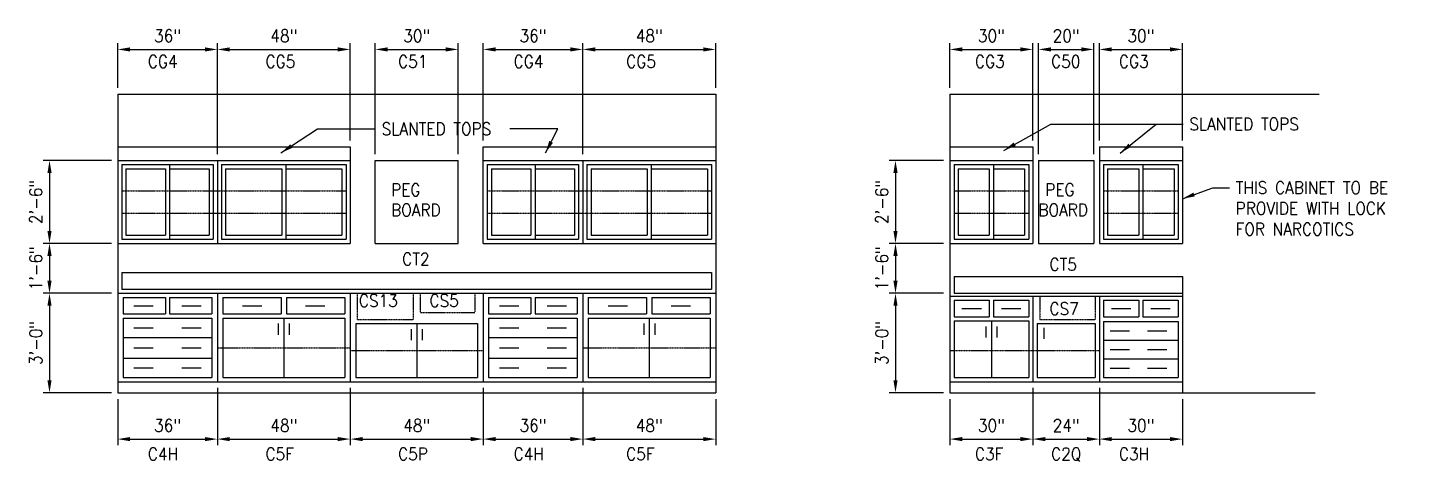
# Model space of a CAD drawing. Header units: inches. Extents: x 435 to 5963, y 191 to 2765.
# Drawn here: x 5463.2 to 5963, y 191.1 to 348 of the extents above; entities that cross this region are included whole.
import ezdxf

# ---------------------------------------------------------------- set-up
doc = ezdxf.new("R2010")
doc.units = ezdxf.units.IN
doc.header["$LTSCALE"] = 0.5
doc.header["$MEASUREMENT"] = 0
doc.linetypes.add('HIDDEN2', pattern=[0.1875, 0.125, -0.0625])
doc.layers.get('0').update_dxf_attribs({"linetype": 'CONTINUOUS'})
doc.layers.get('Defpoints').update_dxf_attribs({"linetype": 'CONTINUOUS'})
for name, color, linetype in [('A-ANNO-DIMS', 7, 'CONTINUOUS'), ('A-ANNO-TEXT', 7, 'CONTINUOUS'), ('A-ELEV', 2, 'CONTINUOUS')]:
    doc.layers.add(name, color=color, linetype=linetype)
doc.styles.add('ROMANS', font='romans.shx', dxfattribs={"width": 0.9})
doc.dimstyles.new('DIM48', dxfattribs={"dimscale": 48, "dimtxt": 0.09375, "dimasz": 0.09375, "dimexe": 0.046875, "dimexo": 0.046875, "dimgap": 0.046875, "dimtad": 1, "dimdec": 4, "dimzin": 3, "dimdsep": 46, "dimlunit": 4, "dimtxsty": 'ROMANS', "dimcen": 0.046875, "dimaunit": 1, "dimadec": 0, "dimazin": 0, "dimtfac": 0.7, "dimtdec": 4, "dimtofl": 0, "dimtmove": 2, "dimatfit": 3, "dimfxl": 1, "dimfrac": 1, "dimtolj": 1, "dimtzin": 0, "dimarcsym": 0})
doc.dimstyles.new('LED48', dxfattribs={"dimscale": 48, "dimtxt": 0.09375, "dimasz": 0.09375, "dimexe": 0.046875, "dimexo": 0.046875, "dimgap": 0.046875, "dimtad": 0, "dimdec": 4, "dimzin": 3, "dimdsep": 46, "dimlunit": 4, "dimtxsty": 'ROMANS', "dimcen": 0.046875, "dimaunit": 1, "dimadec": 0, "dimazin": 0, "dimtfac": 0.7, "dimtdec": 4, "dimtofl": 0, "dimtmove": 2, "dimatfit": 3, "dimfxl": 1, "dimfrac": 1, "dimtolj": 1, "dimtzin": 0, "dimarcsym": 0})

# ---------------------------------------------------------------- blocks, each defined once
blk = doc.blocks.new('*D402')
at = {"layer": 'A-ANNO-DIMS', "color": 0, "lineweight": -2}
for p, q in [((5495.7, 326.19), (5495.7, 342.36)), ((5500.2, 340.11), (5527.2, 340.11)), ((5531.7, 302.19), (5531.7, 342.36))]:
    blk.add_line(p, q, dxfattribs=at)
at = {"layer": 'A-ANNO-DIMS', "color": 0}
for points in [[(5500.2, 340.86), (5500.2, 339.36), (5495.7, 340.11)], [(5527.2, 340.86), (5527.2, 339.36), (5531.7, 340.11)]]:
    blk.add_solid(points, dxfattribs=at)
at = {"layer": 'Defpoints', "color": 0}
for p in [(5531.7, 340.11), (5495.7, 323.94), (5531.7, 299.94)]:
    blk.add_point(p, dxfattribs=at)
at = {"layer": 'A-ANNO-DIMS', "color": 0, "insert": (5513.7, 345.03), "char_height": 4.5, "attachment_point": 5, "style": 'ROMANS'}
blk.add_mtext('\\A1;36"', dxfattribs=at)
blk = doc.blocks.new('*D403')
at = {"layer": 'A-ANNO-DIMS', "color": 0, "lineweight": -2}
for p, q in [((5531.7, 302.19), (5531.7, 342.36)), ((5536.2, 340.11), (5575.2, 340.11)), ((5579.7, 307.19), (5579.7, 342.36))]:
    blk.add_line(p, q, dxfattribs=at)
at = {"layer": 'A-ANNO-DIMS', "color": 0}
for points in [[(5536.2, 340.86), (5536.2, 339.36), (5531.7, 340.11)], [(5575.2, 340.86), (5575.2, 339.36), (5579.7, 340.11)]]:
    blk.add_solid(points, dxfattribs=at)
at = {"layer": 'Defpoints', "color": 0}
for p in [(5579.7, 340.11), (5579.7, 304.94), (5531.7, 299.94)]:
    blk.add_point(p, dxfattribs=at)
at = {"layer": 'A-ANNO-DIMS', "color": 0, "insert": (5555.7, 345.03), "char_height": 4.5, "attachment_point": 5, "style": 'ROMANS'}
blk.add_mtext('\\A1;48"', dxfattribs=at)
blk = doc.blocks.new('*D404')
at = {"layer": 'A-ANNO-DIMS', "color": 0, "lineweight": -2}
for p, q in [((5588.7, 302.19), (5588.7, 342.36)), ((5593.2, 340.11), (5614.2, 340.11)), ((5618.7, 302.19), (5618.7, 342.36))]:
    blk.add_line(p, q, dxfattribs=at)
at = {"layer": 'A-ANNO-DIMS', "color": 0}
for points in [[(5593.2, 340.86), (5593.2, 339.36), (5588.7, 340.11)], [(5614.2, 340.86), (5614.2, 339.36), (5618.7, 340.11)]]:
    blk.add_solid(points, dxfattribs=at)
at = {"layer": 'Defpoints', "color": 0}
for p in [(5618.7, 340.11), (5588.7, 299.94), (5618.7, 299.94)]:
    blk.add_point(p, dxfattribs=at)
at = {"layer": 'A-ANNO-DIMS', "color": 0, "insert": (5603.7, 345.03), "char_height": 4.5, "attachment_point": 5, "style": 'ROMANS'}
blk.add_mtext('\\A1;30"', dxfattribs=at)
blk = doc.blocks.new('*D405')
at = {"layer": 'A-ANNO-DIMS', "color": 0, "lineweight": -2}
for p, q in [((5627.7, 307.19), (5627.7, 342.36)), ((5632.2, 340.11), (5659.2, 340.11)), ((5663.7, 302.19), (5663.7, 342.36))]:
    blk.add_line(p, q, dxfattribs=at)
at = {"layer": 'A-ANNO-DIMS', "color": 0}
for points in [[(5632.2, 340.86), (5632.2, 339.36), (5627.7, 340.11)], [(5659.2, 340.86), (5659.2, 339.36), (5663.7, 340.11)]]:
    blk.add_solid(points, dxfattribs=at)
at = {"layer": 'Defpoints', "color": 0}
for p in [(5663.7, 340.11), (5627.7, 304.94), (5663.7, 299.94)]:
    blk.add_point(p, dxfattribs=at)
at = {"layer": 'A-ANNO-DIMS', "color": 0, "insert": (5645.7, 345.03), "char_height": 4.5, "attachment_point": 5, "style": 'ROMANS'}
blk.add_mtext('\\A1;36"', dxfattribs=at)
blk = doc.blocks.new('*D406')
at = {"layer": 'A-ANNO-DIMS', "color": 0, "lineweight": -2}
for p, q in [((5663.7, 302.19), (5663.7, 342.36)), ((5668.2, 340.11), (5707.2, 340.11)), ((5711.7, 326.19), (5711.7, 342.36))]:
    blk.add_line(p, q, dxfattribs=at)
at = {"layer": 'A-ANNO-DIMS', "color": 0}
for points in [[(5668.2, 340.86), (5668.2, 339.36), (5663.7, 340.11)], [(5707.2, 340.86), (5707.2, 339.36), (5711.7, 340.11)]]:
    blk.add_solid(points, dxfattribs=at)
at = {"layer": 'Defpoints', "color": 0}
for p in [(5711.7, 340.11), (5711.7, 323.94), (5663.7, 299.94)]:
    blk.add_point(p, dxfattribs=at)
at = {"layer": 'A-ANNO-DIMS', "color": 0, "insert": (5687.7, 345.03), "char_height": 4.5, "attachment_point": 5, "style": 'ROMANS'}
blk.add_mtext('\\A1;48"', dxfattribs=at)
blk = doc.blocks.new('*D407')
at = {"layer": 'A-ANNO-DIMS', "color": 0, "lineweight": -2}
for p, q in [((5493.45, 299.94), (5468.82, 299.94)), ((5471.07, 295.44), (5471.07, 274.44)), ((5493.45, 269.94), (5468.82, 269.94))]:
    blk.add_line(p, q, dxfattribs=at)
at = {"layer": 'A-ANNO-DIMS', "color": 0}
for points in [[(5470.32, 295.44), (5471.82, 295.44), (5471.07, 299.94)], [(5470.32, 274.44), (5471.82, 274.44), (5471.07, 269.94)]]:
    blk.add_solid(points, dxfattribs=at)
at = {"layer": 'Defpoints', "color": 0}
for p in [(5495.7, 299.94), (5471.07, 269.94), (5495.7, 269.94)]:
    blk.add_point(p, dxfattribs=at)
at = {"layer": 'A-ANNO-DIMS', "color": 0, "insert": (5466.14, 284.94), "char_height": 4.5, "attachment_point": 5, "rotation": 90, "style": 'ROMANS'}
blk.add_mtext('\\A1;2\'-6"', dxfattribs=at)
blk = doc.blocks.new('*D408')
at = {"layer": 'A-ANNO-DIMS', "color": 0, "lineweight": -2}
for p, q in [((5493.45, 269.94), (5468.82, 269.94)), ((5471.07, 265.44), (5471.07, 256.44)), ((5493.45, 251.94), (5468.82, 251.94))]:
    blk.add_line(p, q, dxfattribs=at)
at = {"layer": 'A-ANNO-DIMS', "color": 0}
for points in [[(5470.32, 265.44), (5471.82, 265.44), (5471.07, 269.94)], [(5470.32, 256.44), (5471.82, 256.44), (5471.07, 251.94)]]:
    blk.add_solid(points, dxfattribs=at)
at = {"layer": 'Defpoints', "color": 0}
for p in [(5495.7, 269.94), (5471.07, 251.94), (5495.7, 251.94)]:
    blk.add_point(p, dxfattribs=at)
at = {"layer": 'A-ANNO-DIMS', "color": 0, "insert": (5466.14, 260.94), "char_height": 4.5, "attachment_point": 5, "rotation": 90, "style": 'ROMANS'}
blk.add_mtext('\\A1;1\'-6"', dxfattribs=at)
blk = doc.blocks.new('*D409')
at = {"layer": 'A-ANNO-DIMS', "color": 0, "lineweight": -2}
for p, q in [((5493.45, 251.94), (5468.82, 251.94)), ((5471.07, 247.44), (5471.07, 220.44)), ((5493.45, 215.94), (5468.82, 215.94))]:
    blk.add_line(p, q, dxfattribs=at)
at = {"layer": 'A-ANNO-DIMS', "color": 0}
for points in [[(5470.32, 247.44), (5471.82, 247.44), (5471.07, 251.94)], [(5470.32, 220.44), (5471.82, 220.44), (5471.07, 215.94)]]:
    blk.add_solid(points, dxfattribs=at)
at = {"layer": 'Defpoints', "color": 0}
for p in [(5495.7, 251.94), (5471.07, 215.94), (5495.7, 215.94)]:
    blk.add_point(p, dxfattribs=at)
at = {"layer": 'A-ANNO-DIMS', "color": 0, "insert": (5466.14, 233.94), "char_height": 4.5, "attachment_point": 5, "rotation": 90, "style": 'ROMANS'}
blk.add_mtext('\\A1;3\'-0"', dxfattribs=at)
blk = doc.blocks.new('*D410')
at = {"layer": 'A-ANNO-DIMS', "color": 0, "lineweight": -2}
for p, q in [((5531.7, 217.69), (5531.7, 196.94)), ((5495.7, 213.69), (5495.7, 196.94)), ((5500.2, 199.19), (5527.2, 199.19))]:
    blk.add_line(p, q, dxfattribs=at)
at = {"layer": 'A-ANNO-DIMS', "color": 0}
for points in [[(5500.2, 199.94), (5500.2, 198.44), (5495.7, 199.19)], [(5527.2, 199.94), (5527.2, 198.44), (5531.7, 199.19)]]:
    blk.add_solid(points, dxfattribs=at)
at = {"layer": 'Defpoints', "color": 0}
for p in [(5531.7, 219.94), (5495.7, 215.94), (5531.7, 199.19)]:
    blk.add_point(p, dxfattribs=at)
at = {"layer": 'A-ANNO-DIMS', "color": 0, "insert": (5513.7, 204.12), "char_height": 4.5, "attachment_point": 5, "style": 'ROMANS'}
blk.add_mtext('\\A1;36"', dxfattribs=at)
blk = doc.blocks.new('*D411')
at = {"layer": 'A-ANNO-DIMS', "color": 0, "lineweight": -2}
for p, q in [((5531.7, 217.69), (5531.7, 196.94)), ((5579.7, 217.69), (5579.7, 196.94)), ((5536.2, 199.19), (5575.2, 199.19))]:
    blk.add_line(p, q, dxfattribs=at)
at = {"layer": 'A-ANNO-DIMS', "color": 0}
for points in [[(5536.2, 199.94), (5536.2, 198.44), (5531.7, 199.19)], [(5575.2, 199.94), (5575.2, 198.44), (5579.7, 199.19)]]:
    blk.add_solid(points, dxfattribs=at)
at = {"layer": 'Defpoints', "color": 0}
for p in [(5531.7, 219.94), (5579.7, 219.94), (5579.7, 199.19)]:
    blk.add_point(p, dxfattribs=at)
at = {"layer": 'A-ANNO-DIMS', "color": 0, "insert": (5555.7, 204.12), "char_height": 4.5, "attachment_point": 5, "style": 'ROMANS'}
blk.add_mtext('\\A1;48"', dxfattribs=at)
blk = doc.blocks.new('*D412')
at = {"layer": 'A-ANNO-DIMS', "color": 0, "lineweight": -2}
for p, q in [((5579.7, 217.69), (5579.7, 196.94)), ((5627.7, 217.69), (5627.7, 196.94)), ((5584.2, 199.19), (5623.2, 199.19))]:
    blk.add_line(p, q, dxfattribs=at)
at = {"layer": 'A-ANNO-DIMS', "color": 0}
for points in [[(5584.2, 199.94), (5584.2, 198.44), (5579.7, 199.19)], [(5623.2, 199.94), (5623.2, 198.44), (5627.7, 199.19)]]:
    blk.add_solid(points, dxfattribs=at)
at = {"layer": 'Defpoints', "color": 0}
for p in [(5579.7, 219.94), (5627.7, 219.94), (5627.7, 199.19)]:
    blk.add_point(p, dxfattribs=at)
at = {"layer": 'A-ANNO-DIMS', "color": 0, "insert": (5603.7, 204.12), "char_height": 4.5, "attachment_point": 5, "style": 'ROMANS'}
blk.add_mtext('\\A1;48"', dxfattribs=at)
blk = doc.blocks.new('*D413')
at = {"layer": 'A-ANNO-DIMS', "color": 0, "lineweight": -2}
for p, q in [((5627.7, 217.69), (5627.7, 196.94)), ((5663.7, 217.69), (5663.7, 196.94)), ((5632.2, 199.19), (5659.2, 199.19))]:
    blk.add_line(p, q, dxfattribs=at)
at = {"layer": 'A-ANNO-DIMS', "color": 0}
for points in [[(5632.2, 199.94), (5632.2, 198.44), (5627.7, 199.19)], [(5659.2, 199.94), (5659.2, 198.44), (5663.7, 199.19)]]:
    blk.add_solid(points, dxfattribs=at)
at = {"layer": 'Defpoints', "color": 0}
for p in [(5627.7, 219.94), (5663.7, 219.94), (5663.7, 199.19)]:
    blk.add_point(p, dxfattribs=at)
at = {"layer": 'A-ANNO-DIMS', "color": 0, "insert": (5645.7, 204.12), "char_height": 4.5, "attachment_point": 5, "style": 'ROMANS'}
blk.add_mtext('\\A1;36"', dxfattribs=at)
blk = doc.blocks.new('*D414')
at = {"layer": 'A-ANNO-DIMS', "color": 0, "lineweight": -2}
for p, q in [((5663.7, 217.69), (5663.7, 196.94)), ((5711.7, 213.69), (5711.7, 196.94)), ((5668.2, 199.19), (5707.2, 199.19))]:
    blk.add_line(p, q, dxfattribs=at)
at = {"layer": 'A-ANNO-DIMS', "color": 0}
for points in [[(5668.2, 199.94), (5668.2, 198.44), (5663.7, 199.19)], [(5707.2, 199.94), (5707.2, 198.44), (5711.7, 199.19)]]:
    blk.add_solid(points, dxfattribs=at)
at = {"layer": 'Defpoints', "color": 0}
for p in [(5663.7, 219.94), (5711.7, 215.94), (5711.7, 199.19)]:
    blk.add_point(p, dxfattribs=at)
at = {"layer": 'A-ANNO-DIMS', "color": 0, "insert": (5687.7, 204.12), "char_height": 4.5, "attachment_point": 5, "style": 'ROMANS'}
blk.add_mtext('\\A1;48"', dxfattribs=at)
blk = doc.blocks.new('SECT')
blk.add_line((-3.5, 0), (3.5, 0))
blk = doc.blocks.new('*D416')
at = {"layer": 'A-ANNO-DIMS', "color": 0, "lineweight": -2}
for p, q in [((5796.28, 326.19), (5796.28, 342.36)), ((5800.78, 340.11), (5821.78, 340.11)), ((5826.28, 307.19), (5826.28, 342.36))]:
    blk.add_line(p, q, dxfattribs=at)
at = {"layer": 'A-ANNO-DIMS', "color": 0}
for points in [[(5800.78, 340.86), (5800.78, 339.36), (5796.28, 340.11)], [(5821.78, 340.86), (5821.78, 339.36), (5826.28, 340.11)]]:
    blk.add_solid(points, dxfattribs=at)
at = {"layer": 'Defpoints', "color": 0}
for p in [(5826.28, 340.11), (5796.28, 323.94), (5826.28, 304.94)]:
    blk.add_point(p, dxfattribs=at)
at = {"layer": 'A-ANNO-DIMS', "color": 0, "insert": (5811.28, 345.03), "char_height": 4.5, "attachment_point": 5, "style": 'ROMANS'}
blk.add_mtext('\\A1;30"', dxfattribs=at)
blk = doc.blocks.new('*D417')
at = {"layer": 'A-ANNO-DIMS', "color": 0, "lineweight": -2}
for p, q in [((5828.28, 302.19), (5828.28, 342.36)), ((5832.78, 340.11), (5843.78, 340.11)), ((5848.28, 302.19), (5848.28, 342.36))]:
    blk.add_line(p, q, dxfattribs=at)
at = {"layer": 'A-ANNO-DIMS', "color": 0}
for points in [[(5832.78, 340.86), (5832.78, 339.36), (5828.28, 340.11)], [(5843.78, 340.86), (5843.78, 339.36), (5848.28, 340.11)]]:
    blk.add_solid(points, dxfattribs=at)
at = {"layer": 'Defpoints', "color": 0}
for p in [(5848.28, 340.11), (5828.28, 299.94), (5848.28, 299.94)]:
    blk.add_point(p, dxfattribs=at)
at = {"layer": 'A-ANNO-DIMS', "color": 0, "insert": (5838.28, 345.03), "char_height": 4.5, "attachment_point": 5, "style": 'ROMANS'}
blk.add_mtext('\\A1;20"', dxfattribs=at)
blk = doc.blocks.new('*D418')
at = {"layer": 'A-ANNO-DIMS', "color": 0, "lineweight": -2}
for p, q in [((5850.28, 307.19), (5850.28, 342.36)), ((5854.78, 340.11), (5875.78, 340.11)), ((5880.28, 307.19), (5880.28, 342.36))]:
    blk.add_line(p, q, dxfattribs=at)
at = {"layer": 'A-ANNO-DIMS', "color": 0}
for points in [[(5854.78, 340.86), (5854.78, 339.36), (5850.28, 340.11)], [(5875.78, 340.86), (5875.78, 339.36), (5880.28, 340.11)]]:
    blk.add_solid(points, dxfattribs=at)
at = {"layer": 'Defpoints', "color": 0}
for p in [(5880.28, 340.11), (5850.28, 304.94), (5880.28, 304.94)]:
    blk.add_point(p, dxfattribs=at)
at = {"layer": 'A-ANNO-DIMS', "color": 0, "insert": (5865.28, 345.03), "char_height": 4.5, "attachment_point": 5, "style": 'ROMANS'}
blk.add_mtext('\\A1;30"', dxfattribs=at)
blk = doc.blocks.new('*D419')
at = {"layer": 'A-ANNO-DIMS', "color": 0, "lineweight": -2}
for p, q in [((5794.03, 299.94), (5774.4, 299.94)), ((5776.65, 295.44), (5776.65, 274.44)), ((5794.03, 269.94), (5774.4, 269.94))]:
    blk.add_line(p, q, dxfattribs=at)
at = {"layer": 'A-ANNO-DIMS', "color": 0}
for points in [[(5775.9, 295.44), (5777.4, 295.44), (5776.65, 299.94)], [(5775.9, 274.44), (5777.4, 274.44), (5776.65, 269.94)]]:
    blk.add_solid(points, dxfattribs=at)
at = {"layer": 'Defpoints', "color": 0}
for p in [(5796.28, 299.94), (5776.65, 269.94), (5796.28, 269.94)]:
    blk.add_point(p, dxfattribs=at)
at = {"layer": 'A-ANNO-DIMS', "color": 0, "insert": (5771.72, 284.94), "char_height": 4.5, "attachment_point": 5, "rotation": 90, "style": 'ROMANS'}
blk.add_mtext('\\A1;2\'-6"', dxfattribs=at)
blk = doc.blocks.new('*D420')
at = {"layer": 'A-ANNO-DIMS', "color": 0, "lineweight": -2}
for p, q in [((5794.03, 269.94), (5774.4, 269.94)), ((5776.65, 265.44), (5776.65, 256.44)), ((5794.03, 251.94), (5774.4, 251.94))]:
    blk.add_line(p, q, dxfattribs=at)
at = {"layer": 'A-ANNO-DIMS', "color": 0}
for points in [[(5775.9, 265.44), (5777.4, 265.44), (5776.65, 269.94)], [(5775.9, 256.44), (5777.4, 256.44), (5776.65, 251.94)]]:
    blk.add_solid(points, dxfattribs=at)
at = {"layer": 'Defpoints', "color": 0}
for p in [(5796.28, 269.94), (5776.65, 251.94), (5796.28, 251.94)]:
    blk.add_point(p, dxfattribs=at)
at = {"layer": 'A-ANNO-DIMS', "color": 0, "insert": (5771.72, 260.94), "char_height": 4.5, "attachment_point": 5, "rotation": 90, "style": 'ROMANS'}
blk.add_mtext('\\A1;1\'-6"', dxfattribs=at)
blk = doc.blocks.new('*D421')
at = {"layer": 'A-ANNO-DIMS', "color": 0, "lineweight": -2}
for p, q in [((5794.03, 251.94), (5774.4, 251.94)), ((5776.65, 247.44), (5776.65, 220.44)), ((5794.03, 215.94), (5774.4, 215.94))]:
    blk.add_line(p, q, dxfattribs=at)
at = {"layer": 'A-ANNO-DIMS', "color": 0}
for points in [[(5775.9, 247.44), (5777.4, 247.44), (5776.65, 251.94)], [(5775.9, 220.44), (5777.4, 220.44), (5776.65, 215.94)]]:
    blk.add_solid(points, dxfattribs=at)
at = {"layer": 'Defpoints', "color": 0}
for p in [(5796.28, 251.94), (5776.65, 215.94), (5796.28, 215.94)]:
    blk.add_point(p, dxfattribs=at)
at = {"layer": 'A-ANNO-DIMS', "color": 0, "insert": (5771.72, 233.94), "char_height": 4.5, "attachment_point": 5, "rotation": 90, "style": 'ROMANS'}
blk.add_mtext('\\A1;3\'-0"', dxfattribs=at)
blk = doc.blocks.new('*D422')
at = {"layer": 'A-ANNO-DIMS', "color": 0, "lineweight": -2}
for p, q in [((5826.28, 217.69), (5826.28, 196.94)), ((5796.28, 213.69), (5796.28, 196.94)), ((5800.78, 199.19), (5821.78, 199.19))]:
    blk.add_line(p, q, dxfattribs=at)
at = {"layer": 'A-ANNO-DIMS', "color": 0}
for points in [[(5800.78, 199.94), (5800.78, 198.44), (5796.28, 199.19)], [(5821.78, 199.94), (5821.78, 198.44), (5826.28, 199.19)]]:
    blk.add_solid(points, dxfattribs=at)
at = {"layer": 'Defpoints', "color": 0}
for p in [(5826.28, 219.94), (5796.28, 215.94), (5826.28, 199.19)]:
    blk.add_point(p, dxfattribs=at)
at = {"layer": 'A-ANNO-DIMS', "color": 0, "insert": (5811.28, 204.12), "char_height": 4.5, "attachment_point": 5, "style": 'ROMANS'}
blk.add_mtext('\\A1;30"', dxfattribs=at)
blk = doc.blocks.new('*D423')
at = {"layer": 'A-ANNO-DIMS', "color": 0, "lineweight": -2}
for p, q in [((5826.28, 217.69), (5826.28, 196.94)), ((5850.28, 217.69), (5850.28, 196.94)), ((5830.78, 199.19), (5845.78, 199.19))]:
    blk.add_line(p, q, dxfattribs=at)
at = {"layer": 'A-ANNO-DIMS', "color": 0}
for points in [[(5830.78, 199.94), (5830.78, 198.44), (5826.28, 199.19)], [(5845.78, 199.94), (5845.78, 198.44), (5850.28, 199.19)]]:
    blk.add_solid(points, dxfattribs=at)
at = {"layer": 'Defpoints', "color": 0}
for p in [(5826.28, 219.94), (5850.28, 219.94), (5850.28, 199.19)]:
    blk.add_point(p, dxfattribs=at)
at = {"layer": 'A-ANNO-DIMS', "color": 0, "insert": (5838.28, 204.12), "char_height": 4.5, "attachment_point": 5, "style": 'ROMANS'}
blk.add_mtext('\\A1;24"', dxfattribs=at)
blk = doc.blocks.new('*D424')
at = {"layer": 'A-ANNO-DIMS', "color": 0, "lineweight": -2}
for p, q in [((5850.28, 217.69), (5850.28, 196.94)), ((5880.28, 213.69), (5880.28, 196.94)), ((5854.78, 199.19), (5875.78, 199.19))]:
    blk.add_line(p, q, dxfattribs=at)
at = {"layer": 'A-ANNO-DIMS', "color": 0}
for points in [[(5854.78, 199.94), (5854.78, 198.44), (5850.28, 199.19)], [(5875.78, 199.94), (5875.78, 198.44), (5880.28, 199.19)]]:
    blk.add_solid(points, dxfattribs=at)
at = {"layer": 'Defpoints', "color": 0}
for p in [(5850.28, 219.94), (5880.28, 215.94), (5880.28, 199.19)]:
    blk.add_point(p, dxfattribs=at)
at = {"layer": 'A-ANNO-DIMS', "color": 0, "insert": (5865.28, 204.12), "char_height": 4.5, "attachment_point": 5, "style": 'ROMANS'}
blk.add_mtext('\\A1;30"', dxfattribs=at)

msp = doc.modelspace()

# ---------------------------------------------------------------- linework, layer by layer
at = {"layer": 'A-ELEV'}
for p, q in [((5495.69523, 323.93683), (5711.69523, 323.93683)), ((5495.69523, 323.93683), (5495.69523, 215.93683)), ((5711.69523, 323.93683), (5711.69523, 215.93683)), ((5796.28231, 323.93683), (5796.28231, 215.93683)), ((5796.28231, 323.93683), (5929.69523, 323.93683)), ((5495.69523, 304.93683), (5579.69523, 304.93683)), ((5579.69523, 304.93683), (5579.69523, 269.93683)), ((5627.69523, 269.93683), (5627.69523, 304.93683)), ((5627.69523, 304.93683), (5711.69523, 304.93683)), ((5711.69523, 304.93683), (5711.69523, 269.93683)), ((5796.28231, 304.93683), (5826.28231, 304.93683)), ((5826.28231, 304.93683), (5826.28231, 269.93683)), ((5850.28231, 304.93683), (5850.28231, 269.93683)), ((5850.28231, 304.93683), (5880.28231, 304.93683)), ((5880.28231, 304.93683), (5880.28231, 269.93683)), ((5495.69523, 299.93683), (5579.69523, 299.93683)), ((5531.69523, 299.93683), (5531.69523, 269.93683)), ((5588.69523, 269.93683), (5588.69523, 299.93683)), ((5588.69523, 299.93683), (5618.69523, 299.93683)), ((5618.69523, 269.93683), (5618.69523, 299.93683)), ((5627.69523, 299.93683), (5711.69523, 299.93683)), ((5663.69523, 299.93683), (5663.69523, 269.93683)), ((5796.28231, 299.93683), (5826.28231, 299.93683)), ((5828.28231, 299.93683), (5828.28231, 269.93683)), ((5828.28231, 299.93683), (5848.28231, 299.93683)), ((5848.28231, 299.93683), (5848.28231, 269.93683)), ((5850.28231, 299.93683), (5880.28231, 299.93683)), ((5497.19523, 298.43683), (5530.19523, 298.43683)), ((5497.19523, 298.43683), (5497.19523, 271.43683)), ((5498.69523, 296.93683), (5498.69523, 272.93683)), ((5498.69523, 296.93683), (5512.94523, 296.93683)), ((5512.94523, 296.93683), (5512.94523, 272.93683)), ((5514.44523, 298.43683), (5514.44523, 271.43683)), ((5514.44523, 296.93683), (5528.69523, 296.93683)), ((5528.69523, 296.93683), (5528.69523, 272.93683)), ((5530.19523, 298.43683), (5530.19523, 271.43683)), ((5533.19523, 298.43683), (5578.19523, 298.43683)), ((5533.19523, 298.43683), (5533.19523, 271.43683)), ((5534.69523, 296.93683), (5534.69523, 272.93683)), ((5534.69523, 296.93683), (5554.94523, 296.93683)), ((5554.94523, 296.93683), (5554.94523, 272.93683)), ((5556.44523, 298.43683), (5556.44523, 271.43683)), ((5556.44523, 296.93683), (5576.69523, 296.93683)), ((5576.69523, 296.93683), (5576.69523, 272.93683)), ((5578.19523, 298.43683), (5578.19523, 271.43683)), ((5629.19523, 298.43683), (5662.19523, 298.43683)), ((5629.19523, 298.43683), (5629.19523, 271.43683)), ((5630.69523, 296.93683), (5630.69523, 272.93683)), ((5630.69523, 296.93683), (5644.94523, 296.93683)), ((5644.94523, 296.93683), (5644.94523, 272.93683)), ((5646.44523, 298.43683), (5646.44523, 271.43683)), ((5646.44523, 296.93683), (5660.69523, 296.93683)), ((5660.69523, 296.93683), (5660.69523, 272.93683)), ((5662.19523, 298.43683), (5662.19523, 271.43683)), ((5665.19523, 298.43683), (5710.19523, 298.43683)), ((5665.19523, 298.43683), (5665.19523, 271.43683)), ((5666.69523, 296.93683), (5666.69523, 272.93683)), ((5666.69523, 296.93683), (5686.94523, 296.93683)), ((5686.94523, 296.93683), (5686.94523, 272.93683)), ((5688.44523, 298.43683), (5688.44523, 271.43683)), ((5688.44523, 296.93683), (5708.69523, 296.93683)), ((5708.69523, 296.93683), (5708.69523, 272.93683)), ((5710.19523, 298.43683), (5710.19523, 271.43683)), ((5797.78231, 298.43683), (5797.78231, 271.43683)), ((5797.78231, 298.43683), (5824.78231, 298.43683)), ((5799.28231, 296.93683), (5799.28231, 272.93683)), ((5799.28231, 296.93683), (5810.53231, 296.93683)), ((5810.53231, 296.93683), (5810.53231, 272.93683)), ((5812.03231, 298.43683), (5812.03231, 271.43683)), ((5812.03231, 296.93683), (5823.28231, 296.93683)), ((5823.28231, 296.93683), (5823.28231, 272.93683)), ((5824.78231, 298.43683), (5824.78231, 271.43683)), ((5851.78231, 298.43683), (5851.78231, 271.43683)), ((5851.78231, 298.43683), (5878.78231, 298.43683)), ((5853.28231, 296.93683), (5853.28231, 272.93683)), ((5853.28231, 296.93683), (5864.53231, 296.93683)), ((5864.53231, 296.93683), (5864.53231, 272.93683)), ((5866.03231, 298.43683), (5866.03231, 271.43683)), ((5866.03231, 296.93683), (5877.28231, 296.93683)), ((5877.28231, 296.93683), (5877.28231, 272.93683)), ((5878.78231, 298.43683), (5878.78231, 271.43683)), ((5495.69523, 269.93683), (5579.69523, 269.93683)), ((5497.19523, 271.43683), (5530.19523, 271.43683)), ((5498.69523, 272.93683), (5512.94523, 272.93683)), ((5514.44523, 272.93683), (5528.69523, 272.93683)), ((5533.19523, 271.43683), (5578.19523, 271.43683)), ((5534.69523, 272.93683), (5554.94523, 272.93683)), ((5556.44523, 272.93683), (5576.69523, 272.93683)), ((5588.69523, 269.93683), (5618.69523, 269.93683)), ((5627.69523, 269.93683), (5711.69523, 269.93683)), ((5629.19523, 271.43683), (5662.19523, 271.43683)), ((5630.69523, 272.93683), (5644.94523, 272.93683)), ((5646.44523, 272.93683), (5660.69523, 272.93683)), ((5665.19523, 271.43683), (5710.19523, 271.43683)), ((5666.69523, 272.93683), (5686.94523, 272.93683)), ((5688.44523, 272.93683), (5708.69523, 272.93683)), ((5796.28231, 269.93683), (5826.28231, 269.93683)), ((5797.78231, 271.43683), (5824.78231, 271.43683)), ((5799.28231, 272.93683), (5810.53231, 272.93683)), ((5812.03231, 272.93683), (5823.28231, 272.93683)), ((5828.28231, 269.93683), (5848.28231, 269.93683)), ((5850.28231, 269.93683), (5880.28231, 269.93683)), ((5851.78231, 271.43683), (5878.78231, 271.43683)), ((5853.28231, 272.93683), (5864.53231, 272.93683)), ((5866.03231, 272.93683), (5877.28231, 272.93683)), ((5497.19523, 259.43683), (5497.19523, 253.43683)), ((5497.19523, 259.43683), (5710.19523, 259.43683)), ((5710.19523, 259.43683), (5710.19523, 253.43683)), ((5797.78231, 257.93683), (5880.28231, 257.93683)), ((5797.78231, 257.93683), (5797.78231, 251.93683)), ((5880.28231, 257.93683), (5880.28231, 215.93683)), ((5495.69523, 251.93683), (5711.69523, 251.93683)), ((5497.19523, 253.43683), (5710.19523, 253.43683)), ((5497.69523, 250.43683), (5512.94523, 250.43683)), ((5497.69523, 250.43683), (5497.69523, 244.43683)), ((5512.94523, 250.43683), (5512.94523, 244.43683)), ((5514.44523, 250.43683), (5514.44523, 244.43683)), ((5514.44523, 250.43683), (5529.69523, 250.43683)), ((5529.69523, 250.43683), (5529.69523, 244.43683)), ((5531.69523, 251.93683), (5531.69523, 219.93683)), ((5533.69523, 250.43683), (5554.69523, 250.43683)), ((5533.69523, 250.43683), (5533.69523, 244.43683)), ((5554.69523, 250.43683), (5554.69523, 244.43683)), ((5556.69523, 250.43683), (5556.69523, 244.43683)), ((5556.69523, 250.43683), (5577.69523, 250.43683)), ((5556.69523, 250.43683), (5556.69523, 244.43683)), ((5577.69523, 250.43683), (5577.69523, 244.43683)), ((5579.69523, 251.93683), (5579.69523, 219.93683)), ((5627.69523, 251.93683), (5627.69523, 219.93683)), ((5629.69523, 250.43683), (5644.94523, 250.43683)), ((5629.69523, 250.43683), (5629.69523, 244.43683)), ((5644.94523, 250.43683), (5644.94523, 244.43683)), ((5646.44523, 250.43683), (5646.44523, 244.43683)), ((5646.44523, 250.43683), (5661.69523, 250.43683)), ((5661.69523, 250.43683), (5661.69523, 244.43683)), ((5663.69523, 251.93683), (5663.69523, 219.93683)), ((5665.69523, 250.43683), (5686.69523, 250.43683)), ((5665.69523, 250.43683), (5665.69523, 244.43683)), ((5686.69523, 250.43683), (5686.69523, 244.43683)), ((5688.69523, 250.43683), (5688.69523, 244.43683)), ((5688.69523, 250.43683), (5709.69523, 250.43683)), ((5688.69523, 250.43683), (5688.69523, 244.43683)), ((5709.69523, 250.43683), (5709.69523, 244.43683)), ((5711.69523, 251.93683), (5711.69523, 219.93683)), ((5796.28231, 250.93683), (5880.28231, 250.93683)), ((5797.78231, 251.93683), (5880.28231, 251.93683)), ((5826.28231, 250.93683), (5826.28231, 219.93683)), ((5850.28231, 250.93683), (5850.28231, 219.93683)), ((5797.78231, 249.43683), (5797.78231, 243.43683)), ((5797.78231, 249.43683), (5810.53231, 249.43683)), ((5810.53231, 249.43683), (5810.53231, 243.43683)), ((5812.03231, 249.43683), (5812.03231, 243.43683)), ((5812.03231, 249.43683), (5824.78231, 249.43683)), ((5824.78231, 249.43683), (5824.78231, 243.43683)), ((5851.78231, 249.43683), (5851.78231, 243.43683)), ((5851.78231, 249.43683), (5864.53231, 249.43683)), ((5864.53231, 249.43683), (5864.53231, 243.43683)), ((5866.03231, 249.43683), (5866.03231, 243.43683)), ((5866.03231, 249.43683), (5878.78231, 249.43683)), ((5878.78231, 249.43683), (5878.78231, 243.43683)), ((5497.69523, 244.43683), (5512.94523, 244.43683)), ((5497.69523, 242.93683), (5529.69523, 242.93683)), ((5497.69523, 242.93683), (5497.69523, 221.43683)), ((5514.44523, 244.43683), (5529.69523, 244.43683)), ((5529.69523, 242.93683), (5529.69523, 221.43683)), ((5533.69523, 244.43683), (5554.69523, 244.43683)), ((5533.69523, 242.93683), (5577.69523, 242.93683)), ((5533.69523, 242.93683), (5533.69523, 221.43683)), ((5553.69523, 240.93683), (5553.69523, 236.93683)), ((5555.69523, 242.93683), (5555.69523, 221.43683)), ((5556.69523, 244.43683), (5577.69523, 244.43683)), ((5557.69523, 240.93683), (5557.69523, 236.93683)), ((5577.69523, 242.93683), (5577.69523, 221.43683)), ((5581.69523, 240.93683), (5625.69523, 240.93683)), ((5581.69523, 240.93683), (5581.69523, 221.43683)), ((5603.69523, 240.93683), (5603.69523, 221.43683)), ((5625.69523, 240.93683), (5625.69523, 221.43683)), ((5629.69523, 244.43683), (5644.94523, 244.43683)), ((5629.69523, 242.93683), (5661.69523, 242.93683)), ((5629.69523, 242.93683), (5629.69523, 221.43683)), ((5646.44523, 244.43683), (5661.69523, 244.43683)), ((5661.69523, 242.93683), (5661.69523, 221.43683)), ((5665.69523, 244.43683), (5686.69523, 244.43683)), ((5665.69523, 242.93683), (5709.69523, 242.93683)), ((5665.69523, 242.93683), (5665.69523, 221.43683)), ((5685.69523, 240.93683), (5685.69523, 236.93683)), ((5687.69523, 242.93683), (5687.69523, 221.43683)), ((5688.69523, 244.43683), (5709.69523, 244.43683)), ((5689.69523, 240.93683), (5689.69523, 236.93683)), ((5709.69523, 242.93683), (5709.69523, 221.43683)), ((5797.78231, 243.43683), (5810.53231, 243.43683)), ((5797.78231, 241.93683), (5824.78231, 241.93683)), ((5797.78231, 241.93683), (5797.78231, 221.43683)), ((5809.28231, 239.93683), (5809.28231, 235.93683)), ((5811.28231, 241.93683), (5811.28231, 221.43683)), ((5812.03231, 243.43683), (5824.78231, 243.43683)), ((5813.28231, 239.93683), (5813.28231, 235.93683)), ((5824.78231, 241.93683), (5824.78231, 221.43683)), ((5827.78231, 240.93683), (5848.78231, 240.93683)), ((5827.78231, 240.93683), (5827.78231, 221.43683)), ((5848.78231, 240.93683), (5848.78231, 221.43683)), ((5851.78231, 243.43683), (5864.53231, 243.43683)), ((5851.78231, 241.68683), (5878.78231, 241.68683)), ((5851.78231, 241.68683), (5851.78231, 221.43683)), ((5866.03231, 243.43683), (5878.78231, 243.43683)), ((5878.78231, 241.68683), (5878.78231, 221.43683)), ((5497.69523, 235.93683), (5529.69523, 235.93683)), ((5601.69523, 238.93683), (5601.69523, 234.93683)), ((5605.69523, 238.93683), (5605.69523, 234.93683)), ((5629.69523, 235.93683), (5661.69523, 235.93683)), ((5830.28231, 239.46939), (5830.28231, 235.46939)), ((5851.78231, 234.93683), (5878.78231, 234.93683)), ((5497.69523, 228.43683), (5529.69523, 228.43683)), ((5629.69523, 228.43683), (5661.69523, 228.43683)), ((5851.78231, 228.18683), (5878.78231, 228.18683)), ((5495.69523, 219.93683), (5711.69523, 219.93683)), ((5497.69523, 221.43683), (5529.69523, 221.43683)), ((5533.69523, 221.43683), (5577.69523, 221.43683)), ((5581.69523, 221.43683), (5625.69523, 221.43683)), ((5629.69523, 221.43683), (5661.69523, 221.43683)), ((5665.69523, 221.43683), (5709.69523, 221.43683)), ((5796.28231, 219.93683), (5880.28231, 219.93683)), ((5797.78231, 221.43683), (5824.78231, 221.43683)), ((5797.78231, 221.43683), (5824.78231, 221.43683)), ((5827.78231, 221.43683), (5848.78231, 221.43683)), ((5851.78231, 221.43683), (5878.78231, 221.43683)), ((5495.69523, 215.93683), (5711.69523, 215.93683)), ((5796.28231, 215.93683), (5928.27091, 215.93683))]:
    msp.add_line(p, q, dxfattribs=at)
at = {"layer": 'A-ELEV', "linetype": 'HIDDEN2'}
for p, q in [((5497.19523, 288.93683), (5578.19523, 288.93683)), ((5629.19523, 288.93683), (5710.19523, 288.93683)), ((5797.78231, 288.93683), (5824.78231, 288.93683)), ((5851.78231, 288.93683), (5878.78231, 288.93683)), ((5497.19523, 280.93683), (5578.19523, 280.93683)), ((5629.19523, 280.93683), (5710.19523, 280.93683)), ((5797.78231, 280.93683), (5824.78231, 280.93683)), ((5851.78231, 280.93683), (5878.78231, 280.93683)), ((5582.19523, 251.93683), (5582.19523, 242.43683)), ((5602.44523, 251.93683), (5602.44523, 242.43683)), ((5604.94523, 251.93683), (5604.94523, 244.93683)), ((5624.69523, 251.93683), (5624.69523, 244.93683)), ((5828.78231, 250.93683), (5828.78231, 243.43683)), ((5828.78231, 250.93683), (5828.78231, 242.43683)), ((5848.78231, 250.93683), (5848.78231, 242.43683)), ((5604.94523, 244.93683), (5624.69523, 244.93683)), ((5582.19523, 242.43683), (5602.44523, 242.43683)), ((5828.78231, 242.43683), (5848.78231, 242.43683)), ((5531.69523, 232.18683), (5579.69523, 232.18683)), ((5579.69523, 231.18683), (5627.69523, 231.18683)), ((5663.69523, 232.18683), (5711.69523, 232.18683)), ((5796.28231, 231.18683), (5850.28231, 231.18683))]:
    msp.add_line(p, q, dxfattribs=at)

# ---------------------------------------------------------------- block references
at = {"layer": 'A-ELEV'}
for p in [(5505.07023, 247.43683), (5522.32023, 247.43683), (5544.32023, 247.43683), (5567.07023, 247.43683), (5637.07023, 247.43683), (5654.32023, 247.43683), (5676.32023, 247.43683), (5699.07023, 247.43683), (5804.15731, 246.43683), (5818.40731, 246.43683), (5858.15731, 246.43683), (5872.40731, 246.43683), (5505.07023, 239.43683), (5522.32023, 239.43683), (5637.07023, 239.43683), (5654.32023, 239.43683), (5857.65731, 238.31183), (5871.15731, 238.31183), (5505.07023, 232.18683), (5522.32023, 232.18683), (5637.07023, 232.18683), (5654.32023, 232.18683), (5857.65731, 231.56183), (5871.15731, 231.56183), (5505.07023, 224.93683), (5522.32023, 224.93683), (5637.07023, 224.93683), (5654.32023, 224.93683), (5857.65731, 224.81183), (5871.15731, 224.81183)]:
    msp.add_blockref('SECT', p, dxfattribs=at)

# ---------------------------------------------------------------- texts
at = {"layer": 'A-ANNO-DIMS', "style": 'ROMANS', "width": 0.9}
for s, p in [('CG4', (5506.58964, 333.49193)), ('CG5', (5549.09171, 333.49193)), ('C51', (5596.97951, 333.49193)), ('CG4', (5638.71659, 333.49193)), ('CG5', (5679.3553, 333.49193)), ('CG3', (5805.3553, 333.49193)), ('C50', (5832.8553, 333.49193)), ('CG3', (5857.3553, 333.49193)), ('C4H', (5506.58964, 191.56812)), ('C5F', (5549.09171, 191.56812)), ('C5P', (5596.97951, 191.56812)), ('C4H', (5638.71659, 191.56812)), ('C5F', (5679.3553, 191.56812)), ('C3F', (5805.3553, 191.56812)), ('C2Q', (5832.8553, 191.56812)), ('C3H', (5857.3553, 191.56812))]:
    msp.add_text(s, height=4.5, dxfattribs=at).set_placement(p)
at = {"layer": 'A-ANNO-TEXT', "style": 'ROMANS', "width": 0.9}
for s, p in [('PEG', (5594.4664, 287.07352)), ('PEG', (5830.77091, 287.10627)), ('BOARD', (5594.4664, 279.78781)), ('BOARD', (5828.27091, 279.82056)), ('CT2', (5598.44116, 262.03383)), ('CT5', (5832.27091, 260.10627)), ('CS13', (5582.80907, 247.01607)), ('CS5', (5608.324, 247.01607)), ('CS7', (5832.27091, 244.10627))]:
    msp.add_text(s, height=4.5, dxfattribs=at).set_placement(p)
at = {"layer": 'A-ANNO-TEXT', "char_height": 4.5, "attachment_point": 1, "style": 'ROMANS'}
for s, insert in [('\\A1;SLANTED TOPS', (5882.77091, 315.35627)), ('\\A1;SLANTED TOPS', (5591.06606, 313.62792)), ('\\A1;THIS CABINET TO BE\\PPROVIDE WITH LOCK\\PFOR NARCOTICS', (5899.52091, 292.35627))]:
    msp.add_mtext(s, dxfattribs=dict(at, insert=insert))

# ---------------------------------------------------------------- dimensions: what is measured, and where the dimension line sits
at = {"layer": 'A-ANNO-DIMS'}
for base, p1, p2, text, picture, middle in [((5531.69523, 340.10627), (5495.69523, 323.93683), (5531.69523, 299.93683), '36"', '*D402', (5513.69523, 345.03485)), ((5579.69523, 340.10627), (5531.69523, 299.93683), (5579.69523, 304.93683), '48"', '*D403', (5555.69523, 345.03485)), ((5618.69523, 340.10627), (5588.69523, 299.93683), (5618.69523, 299.93683), '30"', '*D404', (5603.69523, 345.03485)), ((5663.69523, 340.10627), (5627.69523, 304.93683), (5663.69523, 299.93683), '36"', '*D405', (5645.69523, 345.03485)), ((5711.69523, 340.10627), (5663.69523, 299.93683), (5711.69523, 323.93683), '48"', '*D406', (5687.69523, 345.03485)), ((5826.28231, 340.10627), (5796.28231, 323.93683), (5826.28231, 304.93683), '30"', '*D416', (5811.28231, 345.03485)), ((5848.28231, 340.10627), (5828.28231, 299.93683), (5848.28231, 299.93683), '20"', '*D417', (5838.28231, 345.03485)), ((5880.28231, 340.10627), (5850.28231, 304.93683), (5880.28231, 304.93683), '30"', '*D418', (5865.28231, 345.03485)), ((5531.69523, 199.19381), (5495.69523, 215.93683), (5531.69523, 219.93683), '36"', '*D410', (5513.69523, 204.12238)), ((5579.69523, 199.19381), (5531.69523, 219.93683), (5579.69523, 219.93683), '48"', '*D411', (5555.69523, 204.12238)), ((5627.69523, 199.19381), (5579.69523, 219.93683), (5627.69523, 219.93683), '48"', '*D412', (5603.69523, 204.12238)), ((5663.69523, 199.19381), (5627.69523, 219.93683), (5663.69523, 219.93683), '36"', '*D413', (5645.69523, 204.12238)), ((5711.69523, 199.19381), (5663.69523, 219.93683), (5711.69523, 215.93683), '48"', '*D414', (5687.69523, 204.12238)), ((5826.28231, 199.19381), (5796.28231, 215.93683), (5826.28231, 219.93683), '30"', '*D422', (5811.28231, 204.12238)), ((5850.28231, 199.19381), (5826.28231, 219.93683), (5850.28231, 219.93683), '24"', '*D423', (5838.28231, 204.12238)), ((5880.28231, 199.19381), (5850.28231, 219.93683), (5880.28231, 215.93683), '30"', '*D424', (5865.28231, 204.12238))]:
    dim = msp.add_linear_dim(base=base, p1=p1, p2=p2, text=text, dimstyle='DIM48', dxfattribs=at)
    dim.commit()
    dim.dimension.update_dxf_attribs({"geometry": picture, "text_midpoint": middle})
for base, p1, p2, picture, middle in [((5471.06623, 269.93683), (5495.69523, 299.93683), (5495.69523, 269.93683), '*D407', (5466.13766, 284.93683)), ((5776.6533, 269.93683), (5796.28231, 299.93683), (5796.28231, 269.93683), '*D419', (5771.72473, 284.93683)), ((5471.06623, 215.93683), (5495.69523, 251.93683), (5495.69523, 215.93683), '*D409', (5466.13766, 233.93683)), ((5776.6533, 215.93683), (5796.28231, 251.93683), (5796.28231, 215.93683), '*D421', (5771.72473, 233.93683))]:
    dim = msp.add_linear_dim(base=base, p1=p1, p2=p2, angle=90, dimstyle='DIM48', dxfattribs=at)
    dim.commit()
    dim.dimension.update_dxf_attribs({"geometry": picture, "text_midpoint": middle})
for base, p1, p2, picture, middle in [((5471.06623, 251.93683), (5495.69523, 269.93683), (5495.69523, 251.93683), '*D408', (5466.13766, 260.93683)), ((5776.6533, 251.93683), (5796.28231, 269.93683), (5796.28231, 251.93683), '*D420', (5771.72473, 260.93683))]:
    dim = msp.add_linear_dim(base=base, p1=p1, p2=p2, angle=90, dimstyle='DIM48', dxfattribs=at)
    dim.commit()
    dim.dimension.update_dxf_attribs({"geometry": picture, "text_midpoint": middle, "dimtype": 160})

# ---------------------------------------------------------------- leaders
at = {"layer": 'A-ANNO-TEXT', "annotation_type": 0, "has_hookline": 1, "hookline_direction": 0}
for points, text_width in [([(5554.67095, 302.67984), (5567.83129, 311.37792), (5588.81606, 311.37792)], 43.77857), ([(5815.77091, 303.60627), (5832.77091, 313.10627), (5880.52091, 313.10627)], 43.77857), ([(5880.28231, 286.10627), (5891.27091, 290.10627), (5897.27091, 290.10627)], 63.45)]:
    msp.add_leader(points, dimstyle='LED48', override={"dimgap": 0.046875, "dimtad": 0}, dxfattribs=dict(at, text_width=text_width))
at = {"layer": 'A-ANNO-TEXT'}
for points in [[(5650.23397, 302.67984), (5654.63301, 311.37792), (5637.36845, 311.37792)], [(5857.77091, 302.60627), (5870.77091, 313.10627)]]:
    msp.add_leader(points, dimstyle='LED48', override={"dimgap": 0.046875, "dimtad": 0}, dxfattribs=at)

doc.saveas('drawing.dxf')
